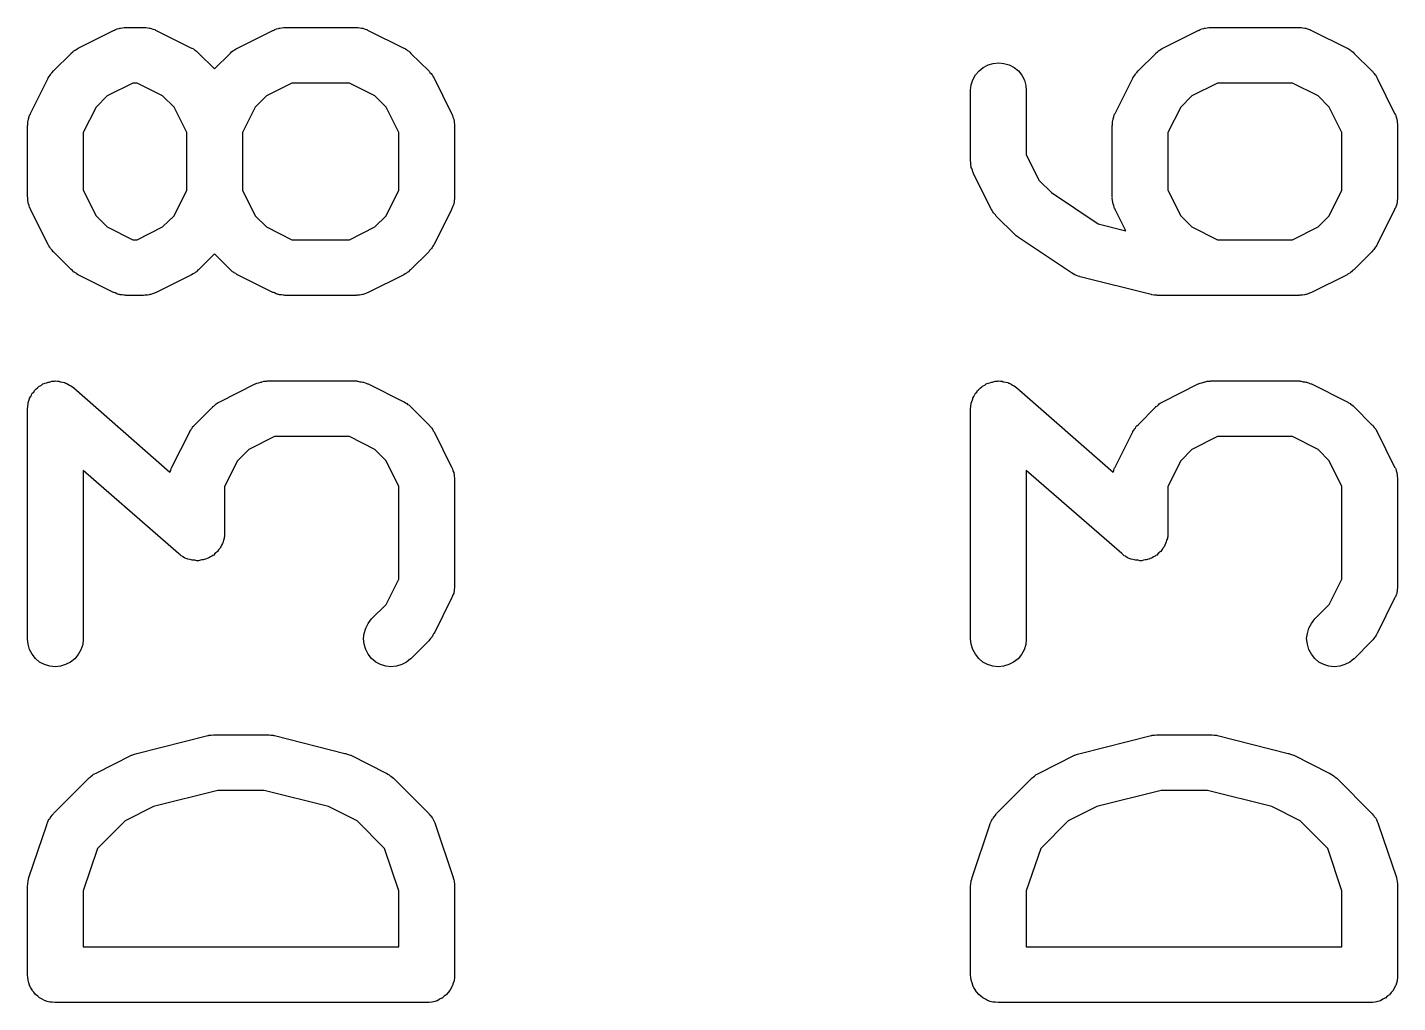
# Model space of a CAD drawing. Extents: x 96 to 150, y -148 to -38.
# Drawn here: x 118.757 to 122.447, y -110.763 to -108.137 of the extents above; entities that cross this region are included whole.
import ezdxf

# ---------------------------------------------------------------- set-up
doc = ezdxf.new("R2010")
doc.units = 0
doc.header["$MEASUREMENT"] = 0
doc.layers.add('BLACK', color=7, linetype='CONTINUOUS')

msp = doc.modelspace()

# ---------------------------------------------------------------- linework, layer by layer
at = {"layer": 'BLACK', "linetype": 'CONTINUOUS'}
for p, q in [((118.894, -108.193), (118.989, -108.145)), ((118.989, -108.145), (118.99, -108.145)), ((118.99, -108.145), (118.992, -108.144)), ((118.992, -108.144), (118.994, -108.143)), ((118.994, -108.143), (118.999, -108.141)), ((118.999, -108.141), (119.004, -108.14)), ((119.004, -108.14), (119.006, -108.139)), ((119.006, -108.139), (119.008, -108.139)), ((119.008, -108.139), (119.013, -108.138)), ((119.013, -108.138), (119.018, -108.137)), ((119.018, -108.137), (119.021, -108.137)), ((119.021, -108.137), (119.023, -108.137)), ((119.023, -108.137), (119.07, -108.137)), ((119.07, -108.137), (119.072, -108.137)), ((119.072, -108.137), (119.074, -108.137)), ((119.074, -108.137), (119.076, -108.137)), ((119.076, -108.137), (119.081, -108.138)), ((119.081, -108.138), (119.086, -108.139)), ((119.086, -108.139), (119.088, -108.139)), ((119.088, -108.139), (119.09, -108.14)), ((119.09, -108.14), (119.095, -108.142)), ((119.095, -108.142), (119.1, -108.143)), ((119.1, -108.143), (119.102, -108.144)), ((119.102, -108.144), (119.104, -108.145)), ((119.104, -108.145), (119.199, -108.193)), ((119.323, -108.193), (119.418, -108.145)), ((119.418, -108.145), (119.419, -108.145)), ((119.419, -108.145), (119.421, -108.144)), ((119.421, -108.144), (119.423, -108.143)), ((119.423, -108.143), (119.428, -108.141)), ((119.428, -108.141), (119.433, -108.14)), ((119.433, -108.14), (119.435, -108.139)), ((119.435, -108.139), (119.437, -108.139)), ((119.437, -108.139), (119.442, -108.138)), ((119.442, -108.138), (119.447, -108.137)), ((119.447, -108.137), (119.449, -108.137)), ((119.449, -108.137), (119.451, -108.137)), ((119.451, -108.137), (119.642, -108.137)), ((119.642, -108.137), (119.643, -108.137)), ((119.643, -108.137), (119.645, -108.137)), ((119.645, -108.137), (119.647, -108.137)), ((119.647, -108.137), (119.652, -108.138)), ((119.652, -108.138), (119.657, -108.139)), ((119.657, -108.139), (119.66, -108.139)), ((119.66, -108.139), (119.662, -108.14)), ((119.662, -108.14), (119.667, -108.142)), ((119.667, -108.142), (119.671, -108.143)), ((119.671, -108.143), (119.673, -108.144)), ((119.673, -108.144), (119.675, -108.145)), ((119.675, -108.145), (119.771, -108.193)), ((121.815, -108.193), (121.91, -108.145)), ((121.91, -108.145), (121.911, -108.145)), ((121.911, -108.145), (121.913, -108.144)), ((121.913, -108.144), (121.915, -108.143)), ((121.915, -108.143), (121.92, -108.141)), ((121.92, -108.141), (121.925, -108.14)), ((121.925, -108.14), (121.927, -108.139)), ((121.927, -108.139), (121.929, -108.139)), ((121.929, -108.139), (121.934, -108.138)), ((121.934, -108.138), (121.939, -108.137)), ((121.939, -108.137), (121.942, -108.137)), ((121.942, -108.137), (121.944, -108.137)), ((121.944, -108.137), (122.182, -108.137)), ((122.182, -108.137), (122.183, -108.137)), ((122.183, -108.137), (122.185, -108.137)), ((122.185, -108.137), (122.187, -108.137)), ((122.187, -108.137), (122.192, -108.138)), ((122.192, -108.138), (122.197, -108.139)), ((122.197, -108.139), (122.2, -108.139)), ((122.2, -108.139), (122.202, -108.14)), ((122.202, -108.14), (122.207, -108.142)), ((122.207, -108.142), (122.211, -108.143)), ((122.211, -108.143), (122.213, -108.144)), ((122.213, -108.144), (122.215, -108.145)), ((122.215, -108.145), (122.311, -108.193)), ((118.827, -108.254), (118.875, -108.207)), ((118.875, -108.206), (118.879, -108.203)), ((118.875, -108.207), (118.875, -108.206)), ((118.879, -108.203), (118.882, -108.2)), ((118.882, -108.2), (118.884, -108.199)), ((118.884, -108.199), (118.887, -108.197)), ((118.887, -108.197), (118.891, -108.195)), ((118.891, -108.195), (118.894, -108.193)), ((119.199, -108.193), (119.2, -108.193)), ((119.2, -108.193), (119.204, -108.195)), ((119.204, -108.195), (119.207, -108.197)), ((119.207, -108.197), (119.21, -108.199)), ((119.21, -108.199), (119.212, -108.201)), ((119.212, -108.201), (119.215, -108.204)), ((119.215, -108.204), (119.219, -108.207)), ((119.219, -108.207), (119.261, -108.249)), ((119.261, -108.249), (119.303, -108.207)), ((119.303, -108.207), (119.304, -108.206)), ((119.304, -108.206), (119.307, -108.203)), ((119.307, -108.203), (119.31, -108.2)), ((119.31, -108.2), (119.313, -108.199)), ((119.313, -108.199), (119.315, -108.197)), ((119.315, -108.197), (119.319, -108.195)), ((119.319, -108.195), (119.323, -108.193)), ((119.771, -108.193), (119.772, -108.193)), ((119.772, -108.193), (119.775, -108.195)), ((119.775, -108.195), (119.779, -108.197)), ((119.779, -108.197), (119.781, -108.199)), ((119.781, -108.199), (119.784, -108.201)), ((119.784, -108.201), (119.787, -108.204)), ((119.787, -108.204), (119.79, -108.207)), ((119.79, -108.207), (119.838, -108.254)), ((121.748, -108.254), (121.796, -108.207)), ((121.796, -108.206), (121.8, -108.203)), ((121.796, -108.207), (121.796, -108.206)), ((121.8, -108.203), (121.803, -108.2)), ((121.803, -108.2), (121.805, -108.199)), ((121.805, -108.199), (121.808, -108.197)), ((121.808, -108.197), (121.811, -108.195)), ((121.811, -108.195), (121.815, -108.193)), ((122.311, -108.193), (122.312, -108.193)), ((122.312, -108.193), (122.315, -108.195)), ((122.315, -108.195), (122.319, -108.197)), ((122.319, -108.197), (122.321, -108.199)), ((122.321, -108.199), (122.324, -108.201)), ((122.324, -108.201), (122.327, -108.204)), ((122.327, -108.204), (122.33, -108.207)), ((122.33, -108.207), (122.378, -108.254)), ((118.818, -108.266), (118.82, -108.263)), ((118.82, -108.263), (118.821, -108.261)), ((118.821, -108.261), (118.824, -108.258)), ((118.824, -108.258), (118.827, -108.254)), ((119.838, -108.254), (119.839, -108.255)), ((119.839, -108.255), (119.841, -108.258)), ((119.841, -108.258), (119.844, -108.261)), ((119.844, -108.261), (119.846, -108.264)), ((119.846, -108.264), (119.848, -108.266)), ((121.31, -108.265), (121.32, -108.254)), ((121.32, -108.254), (121.331, -108.245)), ((121.331, -108.245), (121.344, -108.238)), ((121.344, -108.238), (121.358, -108.234)), ((121.358, -108.234), (121.373, -108.232)), ((121.373, -108.232), (121.387, -108.234)), ((121.387, -108.234), (121.401, -108.238)), ((121.401, -108.238), (121.414, -108.245)), ((121.414, -108.245), (121.426, -108.254)), ((121.426, -108.254), (121.435, -108.266)), ((121.739, -108.266), (121.741, -108.263)), ((121.741, -108.263), (121.742, -108.261)), ((121.742, -108.261), (121.745, -108.258)), ((121.745, -108.258), (121.748, -108.254)), ((122.378, -108.254), (122.379, -108.255)), ((122.379, -108.255), (122.381, -108.258)), ((122.381, -108.258), (122.384, -108.261)), ((122.384, -108.261), (122.386, -108.264)), ((122.386, -108.264), (122.388, -108.266)), ((118.765, -108.369), (118.813, -108.274)), ((118.813, -108.273), (118.816, -108.269)), ((118.813, -108.274), (118.813, -108.273)), ((118.816, -108.269), (118.818, -108.266)), ((119.041, -108.287), (118.972, -108.321)), ((119.053, -108.287), (119.041, -108.287)), ((119.121, -108.321), (119.053, -108.287)), ((119.469, -108.287), (119.401, -108.321)), ((119.624, -108.287), (119.469, -108.287)), ((119.693, -108.321), (119.624, -108.287)), ((119.848, -108.266), (119.85, -108.27)), ((119.85, -108.27), (119.852, -108.274)), ((119.852, -108.274), (119.899, -108.369)), ((121.297, -108.306), (121.299, -108.292)), ((121.299, -108.292), (121.303, -108.278)), ((121.303, -108.278), (121.31, -108.265)), ((121.435, -108.266), (121.442, -108.279)), ((121.442, -108.279), (121.446, -108.293)), ((121.446, -108.293), (121.447, -108.307)), ((121.686, -108.369), (121.734, -108.274)), ((121.734, -108.273), (121.737, -108.269)), ((121.734, -108.274), (121.734, -108.273)), ((121.737, -108.269), (121.739, -108.266)), ((121.962, -108.287), (121.893, -108.321)), ((122.164, -108.287), (121.962, -108.287)), ((122.233, -108.321), (122.164, -108.287)), ((122.388, -108.266), (122.39, -108.27)), ((122.39, -108.27), (122.392, -108.274)), ((122.392, -108.274), (122.439, -108.369)), ((118.972, -108.321), (118.942, -108.352)), ((119.152, -108.352), (119.121, -108.321)), ((119.401, -108.321), (119.37, -108.352)), ((119.723, -108.352), (119.693, -108.321)), ((121.297, -108.307), (121.297, -108.306)), ((121.297, -108.498), (121.297, -108.307)), ((121.447, -108.307), (121.447, -108.48)), ((121.893, -108.321), (121.863, -108.352)), ((122.263, -108.352), (122.233, -108.321)), ((118.762, -108.378), (118.763, -108.373)), ((118.763, -108.373), (118.765, -108.371)), ((118.765, -108.371), (118.765, -108.369)), ((118.942, -108.352), (118.907, -108.42)), ((119.186, -108.42), (119.152, -108.352)), ((119.37, -108.352), (119.336, -108.42)), ((119.757, -108.42), (119.723, -108.352)), ((119.899, -108.369), (119.9, -108.37)), ((119.9, -108.37), (119.901, -108.372)), ((119.901, -108.372), (119.902, -108.374)), ((119.902, -108.374), (119.903, -108.379)), ((121.683, -108.378), (121.684, -108.373)), ((121.684, -108.373), (121.685, -108.371)), ((121.685, -108.371), (121.686, -108.369)), ((121.863, -108.352), (121.828, -108.42)), ((122.297, -108.42), (122.263, -108.352)), ((122.439, -108.369), (122.44, -108.37)), ((122.44, -108.37), (122.441, -108.372)), ((122.441, -108.372), (122.442, -108.374)), ((122.442, -108.374), (122.443, -108.379)), ((118.757, -108.402), (118.758, -108.399)), ((118.757, -108.403), (118.757, -108.402)), ((118.757, -108.593), (118.757, -108.403)), ((118.758, -108.392), (118.759, -108.387)), ((118.758, -108.397), (118.758, -108.392)), ((118.758, -108.399), (118.758, -108.397)), ((118.759, -108.387), (118.76, -108.385)), ((118.76, -108.383), (118.762, -108.378)), ((118.76, -108.385), (118.76, -108.383)), ((119.903, -108.379), (119.905, -108.384)), ((119.905, -108.384), (119.905, -108.386)), ((119.905, -108.386), (119.906, -108.388)), ((119.906, -108.388), (119.906, -108.393)), ((119.906, -108.393), (119.907, -108.398)), ((119.907, -108.398), (119.907, -108.4)), ((119.907, -108.4), (119.907, -108.403)), ((119.907, -108.403), (119.907, -108.593)), ((121.678, -108.402), (121.679, -108.399)), ((121.678, -108.403), (121.678, -108.402)), ((121.678, -108.593), (121.678, -108.403)), ((121.679, -108.392), (121.68, -108.387)), ((121.679, -108.397), (121.679, -108.392)), ((121.679, -108.399), (121.679, -108.397)), ((121.68, -108.387), (121.681, -108.385)), ((121.681, -108.383), (121.683, -108.378)), ((121.681, -108.385), (121.681, -108.383)), ((122.443, -108.379), (122.445, -108.384)), ((122.445, -108.384), (122.445, -108.386)), ((122.445, -108.386), (122.446, -108.388)), ((122.446, -108.388), (122.446, -108.393)), ((122.446, -108.393), (122.447, -108.398)), ((122.447, -108.398), (122.447, -108.4)), ((122.447, -108.4), (122.447, -108.403)), ((122.447, -108.403), (122.447, -108.593)), ((118.907, -108.42), (118.907, -108.575)), ((119.186, -108.575), (119.186, -108.42)), ((119.336, -108.42), (119.336, -108.575)), ((119.757, -108.575), (119.757, -108.42)), ((121.828, -108.42), (121.828, -108.575)), ((122.297, -108.575), (122.297, -108.42)), ((121.447, -108.48), (121.482, -108.549)), ((121.298, -108.5), (121.297, -108.498)), ((121.298, -108.502), (121.298, -108.5)), ((121.298, -108.507), (121.298, -108.502)), ((121.299, -108.512), (121.298, -108.507)), ((121.299, -108.514), (121.299, -108.512)), ((121.3, -108.517), (121.299, -108.514)), ((121.302, -108.521), (121.3, -108.517)), ((121.303, -108.526), (121.302, -108.521)), ((121.304, -108.528), (121.303, -108.526)), ((121.305, -108.53), (121.304, -108.528)), ((121.305, -108.531), (121.305, -108.53)), ((121.353, -108.627), (121.305, -108.531)), ((121.482, -108.549), (121.515, -108.582)), ((118.758, -108.595), (118.757, -108.593)), ((118.758, -108.597), (118.758, -108.595)), ((118.907, -108.575), (118.942, -108.644)), ((119.152, -108.644), (119.186, -108.575)), ((119.336, -108.575), (119.37, -108.644)), ((119.723, -108.644), (119.757, -108.575)), ((119.907, -108.593), (119.907, -108.594)), ((119.907, -108.594), (119.907, -108.596)), ((119.907, -108.596), (119.907, -108.598)), ((121.515, -108.582), (121.641, -108.666)), ((121.679, -108.595), (121.678, -108.593)), ((121.678, -108.597), (121.679, -108.595)), ((121.828, -108.575), (121.863, -108.644)), ((122.263, -108.644), (122.297, -108.575)), ((122.447, -108.593), (122.447, -108.594)), ((122.447, -108.594), (122.447, -108.596)), ((122.447, -108.596), (122.447, -108.598)), ((118.758, -108.603), (118.758, -108.597)), ((118.759, -108.608), (118.758, -108.603)), ((118.759, -108.61), (118.759, -108.608)), ((118.76, -108.612), (118.759, -108.61)), ((118.762, -108.617), (118.76, -108.612)), ((118.763, -108.622), (118.762, -108.617)), ((118.764, -108.624), (118.763, -108.622)), ((118.765, -108.626), (118.764, -108.624)), ((118.765, -108.627), (118.765, -108.626)), ((118.813, -108.722), (118.765, -108.627)), ((119.899, -108.627), (119.852, -108.722)), ((119.9, -108.625), (119.899, -108.627)), ((119.901, -108.623), (119.9, -108.625)), ((119.903, -108.618), (119.901, -108.623)), ((119.905, -108.613), (119.903, -108.618)), ((119.906, -108.609), (119.905, -108.611)), ((119.905, -108.611), (119.905, -108.613)), ((119.907, -108.598), (119.906, -108.604)), ((119.906, -108.604), (119.906, -108.609)), ((121.355, -108.63), (121.353, -108.627)), ((121.357, -108.634), (121.355, -108.63)), ((121.679, -108.603), (121.678, -108.597)), ((121.68, -108.608), (121.679, -108.603)), ((121.68, -108.61), (121.68, -108.608)), ((121.681, -108.612), (121.68, -108.61)), ((121.683, -108.617), (121.681, -108.612)), ((121.684, -108.622), (121.683, -108.617)), ((121.685, -108.624), (121.684, -108.622)), ((121.686, -108.626), (121.685, -108.624)), ((121.686, -108.627), (121.686, -108.626)), ((121.715, -108.685), (121.686, -108.627)), ((122.439, -108.627), (122.392, -108.722)), ((122.44, -108.625), (122.439, -108.627)), ((122.441, -108.623), (122.44, -108.625)), ((122.443, -108.618), (122.441, -108.623)), ((122.445, -108.613), (122.443, -108.618)), ((122.446, -108.609), (122.445, -108.611)), ((122.445, -108.611), (122.445, -108.613)), ((122.447, -108.598), (122.446, -108.604)), ((122.446, -108.604), (122.446, -108.609)), ((118.942, -108.644), (118.972, -108.674)), ((119.121, -108.674), (119.152, -108.644)), ((119.37, -108.644), (119.401, -108.674)), ((119.693, -108.674), (119.723, -108.644)), ((121.359, -108.636), (121.357, -108.634)), ((121.361, -108.639), (121.359, -108.636)), ((121.364, -108.642), (121.361, -108.639)), ((121.366, -108.645), (121.364, -108.642)), ((121.367, -108.646), (121.366, -108.645)), ((121.415, -108.694), (121.367, -108.646)), ((121.641, -108.666), (121.715, -108.685)), ((121.863, -108.644), (121.893, -108.674)), ((122.233, -108.674), (122.263, -108.644)), ((118.972, -108.674), (119.041, -108.709)), ((119.053, -108.709), (119.121, -108.674)), ((119.401, -108.674), (119.469, -108.709)), ((119.624, -108.709), (119.693, -108.674)), ((121.42, -108.698), (121.415, -108.694)), ((121.425, -108.702), (121.42, -108.698)), ((121.426, -108.703), (121.425, -108.702)), ((121.569, -108.798), (121.426, -108.703)), ((121.426, -108.703), (121.426, -108.703)), ((121.426, -108.703), (121.426, -108.703)), ((121.426, -108.703), (121.426, -108.703)), ((121.893, -108.674), (121.962, -108.709)), ((122.164, -108.709), (122.233, -108.674)), ((118.815, -108.725), (118.813, -108.722)), ((118.817, -108.729), (118.815, -108.725)), ((118.819, -108.732), (118.817, -108.729)), ((118.821, -108.734), (118.819, -108.732)), ((118.824, -108.737), (118.821, -108.734)), ((118.826, -108.741), (118.824, -108.737)), ((118.827, -108.741), (118.826, -108.741)), ((118.875, -108.789), (118.827, -108.741)), ((119.041, -108.709), (119.053, -108.709)), ((119.469, -108.709), (119.624, -108.709)), ((119.838, -108.741), (119.79, -108.789)), ((119.84, -108.738), (119.838, -108.741)), ((119.843, -108.735), (119.84, -108.738)), ((119.845, -108.732), (119.843, -108.735)), ((119.847, -108.73), (119.845, -108.732)), ((119.849, -108.726), (119.847, -108.73)), ((119.851, -108.723), (119.849, -108.726)), ((119.852, -108.722), (119.851, -108.723)), ((121.962, -108.709), (122.164, -108.709)), ((122.378, -108.741), (122.33, -108.789)), ((122.38, -108.738), (122.378, -108.741)), ((122.383, -108.735), (122.38, -108.738)), ((122.385, -108.732), (122.383, -108.735)), ((122.387, -108.73), (122.385, -108.732)), ((122.389, -108.726), (122.387, -108.73)), ((122.391, -108.723), (122.389, -108.726)), ((122.392, -108.722), (122.391, -108.723)), ((119.261, -108.747), (119.219, -108.789)), ((119.303, -108.789), (119.261, -108.747)), ((118.878, -108.792), (118.875, -108.789)), ((118.881, -108.795), (118.878, -108.792)), ((118.883, -108.796), (118.881, -108.795)), ((118.886, -108.798), (118.883, -108.796)), ((118.89, -108.8), (118.886, -108.798)), ((118.893, -108.803), (118.89, -108.8)), ((118.894, -108.803), (118.893, -108.803)), ((118.989, -108.851), (118.894, -108.803)), ((119.199, -108.803), (119.104, -108.851)), ((119.203, -108.801), (119.199, -108.803)), ((119.207, -108.799), (119.203, -108.801)), ((119.209, -108.797), (119.207, -108.799)), ((119.212, -108.795), (119.209, -108.797)), ((119.215, -108.792), (119.212, -108.795)), ((119.218, -108.79), (119.215, -108.792)), ((119.219, -108.789), (119.218, -108.79)), ((119.306, -108.792), (119.303, -108.789)), ((119.309, -108.795), (119.306, -108.792)), ((119.312, -108.796), (119.309, -108.795)), ((119.314, -108.798), (119.312, -108.796)), ((119.318, -108.8), (119.314, -108.798)), ((119.322, -108.803), (119.318, -108.8)), ((119.323, -108.803), (119.322, -108.803)), ((119.418, -108.851), (119.323, -108.803)), ((119.771, -108.803), (119.675, -108.851)), ((119.774, -108.801), (119.771, -108.803)), ((119.778, -108.799), (119.774, -108.801)), ((119.78, -108.797), (119.778, -108.799)), ((119.783, -108.795), (119.78, -108.797)), ((119.786, -108.792), (119.783, -108.795)), ((119.789, -108.79), (119.786, -108.792)), ((119.79, -108.789), (119.789, -108.79)), ((121.573, -108.801), (121.569, -108.798)), ((121.578, -108.803), (121.573, -108.801)), ((121.58, -108.804), (121.578, -108.803)), ((121.582, -108.805), (121.58, -108.804)), ((121.587, -108.807), (121.582, -108.805)), ((121.591, -108.808), (121.587, -108.807)), ((121.592, -108.809), (121.591, -108.808)), ((121.783, -108.856), (121.592, -108.809)), ((122.311, -108.803), (122.215, -108.851)), ((122.314, -108.801), (122.311, -108.803)), ((122.318, -108.799), (122.314, -108.801)), ((122.32, -108.797), (122.318, -108.799)), ((122.323, -108.795), (122.32, -108.797)), ((122.326, -108.792), (122.323, -108.795)), ((122.329, -108.79), (122.326, -108.792)), ((122.33, -108.789), (122.329, -108.79)), ((118.991, -108.851), (118.989, -108.851)), ((118.993, -108.852), (118.991, -108.851)), ((118.998, -108.854), (118.993, -108.852)), ((119.003, -108.856), (118.998, -108.854)), ((119.094, -108.854), (119.089, -108.856)), ((119.099, -108.853), (119.094, -108.854)), ((119.101, -108.852), (119.099, -108.853)), ((119.103, -108.851), (119.101, -108.852)), ((119.104, -108.851), (119.103, -108.851)), ((119.42, -108.851), (119.418, -108.851)), ((119.422, -108.852), (119.42, -108.851)), ((119.427, -108.854), (119.422, -108.852)), ((119.432, -108.856), (119.427, -108.854)), ((119.666, -108.854), (119.661, -108.856)), ((119.67, -108.853), (119.666, -108.854)), ((119.672, -108.852), (119.67, -108.853)), ((119.675, -108.851), (119.672, -108.852)), ((119.675, -108.851), (119.675, -108.851)), ((122.206, -108.854), (122.201, -108.856)), ((122.21, -108.853), (122.206, -108.854)), ((122.212, -108.852), (122.21, -108.853)), ((122.215, -108.851), (122.212, -108.852)), ((122.215, -108.851), (122.215, -108.851)), ((119.005, -108.856), (119.003, -108.856)), ((119.007, -108.857), (119.005, -108.856)), ((119.012, -108.857), (119.007, -108.857)), ((119.017, -108.858), (119.012, -108.857)), ((119.02, -108.858), (119.017, -108.858)), ((119.022, -108.859), (119.02, -108.858)), ((119.023, -108.859), (119.022, -108.859)), ((119.07, -108.859), (119.023, -108.859)), ((119.073, -108.858), (119.07, -108.859)), ((119.075, -108.858), (119.073, -108.858)), ((119.08, -108.858), (119.075, -108.858)), ((119.085, -108.857), (119.08, -108.858)), ((119.087, -108.856), (119.085, -108.857)), ((119.089, -108.856), (119.087, -108.856)), ((119.434, -108.856), (119.432, -108.856)), ((119.436, -108.857), (119.434, -108.856)), ((119.441, -108.857), (119.436, -108.857)), ((119.446, -108.858), (119.441, -108.857)), ((119.448, -108.858), (119.446, -108.858)), ((119.45, -108.859), (119.448, -108.858)), ((119.451, -108.859), (119.45, -108.859)), ((119.642, -108.859), (119.451, -108.859)), ((119.644, -108.858), (119.642, -108.859)), ((119.646, -108.858), (119.644, -108.858)), ((119.651, -108.858), (119.646, -108.858)), ((119.656, -108.857), (119.651, -108.858)), ((119.659, -108.856), (119.656, -108.857)), ((119.661, -108.856), (119.659, -108.856)), ((121.784, -108.856), (121.783, -108.856)), ((121.785, -108.857), (121.784, -108.856)), ((121.791, -108.858), (121.785, -108.857)), ((121.797, -108.858), (121.791, -108.858)), ((121.799, -108.858), (121.797, -108.858)), ((121.8, -108.859), (121.799, -108.858)), ((121.801, -108.859), (121.8, -108.859)), ((122.182, -108.859), (121.801, -108.859)), ((122.184, -108.858), (122.182, -108.859)), ((122.186, -108.858), (122.184, -108.858)), ((122.191, -108.858), (122.186, -108.858)), ((122.196, -108.857), (122.191, -108.858)), ((122.199, -108.856), (122.196, -108.857)), ((122.201, -108.856), (122.199, -108.856)), ((118.776, -109.115), (118.778, -109.113)), ((118.778, -109.113), (118.78, -109.111)), ((118.78, -109.111), (118.784, -109.108)), ((118.784, -109.108), (118.787, -109.105)), ((118.787, -109.105), (118.789, -109.103)), ((118.789, -109.103), (118.791, -109.102)), ((118.791, -109.102), (118.795, -109.1)), ((118.795, -109.1), (118.799, -109.097)), ((118.799, -109.097), (118.802, -109.096)), ((118.802, -109.096), (118.804, -109.095)), ((118.804, -109.095), (118.809, -109.094)), ((118.809, -109.094), (118.813, -109.092)), ((118.813, -109.092), (118.816, -109.092)), ((118.816, -109.092), (118.818, -109.091)), ((118.818, -109.091), (118.823, -109.09)), ((118.823, -109.09), (118.828, -109.09)), ((118.828, -109.09), (118.83, -109.09)), ((118.83, -109.09), (118.833, -109.089)), ((118.833, -109.089), (118.838, -109.09)), ((118.838, -109.09), (118.842, -109.09)), ((118.842, -109.09), (118.845, -109.091)), ((118.845, -109.091), (118.847, -109.091)), ((118.847, -109.091), (118.852, -109.092)), ((118.852, -109.092), (118.857, -109.093)), ((118.857, -109.093), (118.859, -109.095)), ((118.859, -109.095), (118.861, -109.095)), ((118.861, -109.095), (118.866, -109.098)), ((118.866, -109.098), (118.87, -109.1)), ((118.87, -109.1), (118.872, -109.101)), ((118.872, -109.101), (118.874, -109.102)), ((118.874, -109.102), (118.878, -109.105)), ((118.878, -109.105), (118.882, -109.108)), ((118.882, -109.108), (119.141, -109.335)), ((119.275, -109.145), (119.37, -109.097)), ((119.37, -109.097), (119.371, -109.097)), ((119.371, -109.097), (119.373, -109.096)), ((119.373, -109.096), (119.375, -109.095)), ((119.375, -109.095), (119.38, -109.094)), ((119.38, -109.094), (119.385, -109.092)), ((119.385, -109.092), (119.387, -109.092)), ((119.387, -109.092), (119.389, -109.091)), ((119.389, -109.091), (119.394, -109.09)), ((119.394, -109.09), (119.399, -109.09)), ((119.399, -109.09), (119.402, -109.09)), ((119.402, -109.09), (119.404, -109.089)), ((119.404, -109.089), (119.642, -109.089)), ((119.642, -109.089), (119.643, -109.089)), ((119.643, -109.089), (119.645, -109.09)), ((119.645, -109.09), (119.647, -109.09)), ((119.647, -109.09), (119.652, -109.091)), ((119.652, -109.091), (119.657, -109.091)), ((119.657, -109.091), (119.66, -109.092)), ((119.66, -109.092), (119.662, -109.092)), ((119.662, -109.092), (119.667, -109.094)), ((119.667, -109.094), (119.671, -109.096)), ((119.671, -109.096), (119.673, -109.097)), ((119.673, -109.097), (119.675, -109.097)), ((119.675, -109.097), (119.771, -109.145)), ((121.316, -109.115), (121.318, -109.113)), ((121.318, -109.113), (121.32, -109.111)), ((121.32, -109.111), (121.324, -109.108)), ((121.324, -109.108), (121.327, -109.105)), ((121.327, -109.105), (121.329, -109.103)), ((121.329, -109.103), (121.331, -109.102)), ((121.331, -109.102), (121.335, -109.1)), ((121.335, -109.1), (121.339, -109.097)), ((121.339, -109.097), (121.342, -109.096)), ((121.342, -109.096), (121.344, -109.095)), ((121.344, -109.095), (121.349, -109.094)), ((121.349, -109.094), (121.353, -109.092)), ((121.353, -109.092), (121.356, -109.092)), ((121.356, -109.092), (121.358, -109.091)), ((121.358, -109.091), (121.363, -109.09)), ((121.363, -109.09), (121.368, -109.09)), ((121.368, -109.09), (121.37, -109.09)), ((121.37, -109.09), (121.373, -109.089)), ((121.373, -109.089), (121.378, -109.09)), ((121.378, -109.09), (121.382, -109.09)), ((121.382, -109.09), (121.385, -109.091)), ((121.385, -109.091), (121.387, -109.091)), ((121.387, -109.091), (121.392, -109.092)), ((121.392, -109.092), (121.397, -109.093)), ((121.397, -109.093), (121.399, -109.095)), ((121.399, -109.095), (121.401, -109.095)), ((121.401, -109.095), (121.406, -109.098)), ((121.406, -109.098), (121.41, -109.1)), ((121.41, -109.1), (121.412, -109.101)), ((121.412, -109.101), (121.414, -109.102)), ((121.414, -109.102), (121.418, -109.105)), ((121.418, -109.105), (121.422, -109.108)), ((121.422, -109.108), (121.681, -109.335)), ((121.815, -109.145), (121.91, -109.097)), ((121.91, -109.097), (121.911, -109.097)), ((121.911, -109.097), (121.913, -109.096)), ((121.913, -109.096), (121.915, -109.095)), ((121.915, -109.095), (121.92, -109.094)), ((121.92, -109.094), (121.925, -109.092)), ((121.925, -109.092), (121.927, -109.092)), ((121.927, -109.092), (121.929, -109.091)), ((121.929, -109.091), (121.934, -109.09)), ((121.934, -109.09), (121.939, -109.09)), ((121.939, -109.09), (121.942, -109.09)), ((121.942, -109.09), (121.944, -109.089)), ((121.944, -109.089), (122.182, -109.089)), ((122.182, -109.089), (122.183, -109.089)), ((122.183, -109.089), (122.185, -109.09)), ((122.185, -109.09), (122.187, -109.09)), ((122.187, -109.09), (122.192, -109.091)), ((122.192, -109.091), (122.197, -109.091)), ((122.197, -109.091), (122.2, -109.092)), ((122.2, -109.092), (122.202, -109.092)), ((122.202, -109.092), (122.207, -109.094)), ((122.207, -109.094), (122.211, -109.096)), ((122.211, -109.096), (122.213, -109.097)), ((122.213, -109.097), (122.215, -109.097)), ((122.215, -109.097), (122.311, -109.145)), ((118.759, -109.149), (118.76, -109.144)), ((118.759, -109.152), (118.759, -109.149)), ((118.76, -109.144), (118.762, -109.14)), ((118.762, -109.14), (118.763, -109.137)), ((118.763, -109.135), (118.766, -109.131)), ((118.763, -109.137), (118.763, -109.135)), ((118.766, -109.131), (118.768, -109.127)), ((118.768, -109.127), (118.769, -109.124)), ((118.769, -109.124), (118.77, -109.122)), ((118.77, -109.122), (118.774, -109.119)), ((118.774, -109.119), (118.776, -109.115)), ((119.265, -109.151), (119.268, -109.149)), ((119.268, -109.149), (119.271, -109.147)), ((119.271, -109.147), (119.275, -109.145)), ((119.771, -109.145), (119.772, -109.145)), ((119.772, -109.145), (119.775, -109.148)), ((119.775, -109.148), (119.779, -109.15)), ((119.779, -109.15), (119.781, -109.152)), ((121.299, -109.149), (121.3, -109.144)), ((121.299, -109.152), (121.299, -109.149)), ((121.3, -109.144), (121.302, -109.14)), ((121.302, -109.14), (121.303, -109.137)), ((121.303, -109.135), (121.306, -109.131)), ((121.303, -109.137), (121.303, -109.135)), ((121.306, -109.131), (121.308, -109.127)), ((121.308, -109.127), (121.309, -109.124)), ((121.309, -109.124), (121.31, -109.122)), ((121.31, -109.122), (121.314, -109.119)), ((121.314, -109.119), (121.316, -109.115)), ((121.805, -109.151), (121.808, -109.149)), ((121.808, -109.149), (121.811, -109.147)), ((121.811, -109.147), (121.815, -109.145)), ((122.311, -109.145), (122.312, -109.145)), ((122.312, -109.145), (122.315, -109.148)), ((122.315, -109.148), (122.319, -109.15)), ((122.319, -109.15), (122.321, -109.152)), ((118.757, -109.163), (118.758, -109.159)), ((118.757, -109.164), (118.757, -109.163)), ((118.757, -109.784), (118.757, -109.164)), ((118.758, -109.154), (118.759, -109.152)), ((118.758, -109.159), (118.758, -109.154)), ((119.208, -109.207), (119.256, -109.159)), ((119.256, -109.158), (119.26, -109.156)), ((119.256, -109.159), (119.256, -109.158)), ((119.26, -109.156), (119.263, -109.153)), ((119.263, -109.153), (119.265, -109.151)), ((119.781, -109.152), (119.784, -109.153)), ((119.784, -109.153), (119.787, -109.156)), ((119.787, -109.156), (119.79, -109.159)), ((119.79, -109.159), (119.838, -109.207)), ((121.297, -109.163), (121.298, -109.159)), ((121.297, -109.164), (121.297, -109.163)), ((121.297, -109.784), (121.297, -109.164)), ((121.298, -109.154), (121.299, -109.152)), ((121.298, -109.159), (121.298, -109.154)), ((121.748, -109.207), (121.796, -109.159)), ((121.796, -109.158), (121.8, -109.156)), ((121.796, -109.159), (121.796, -109.158)), ((121.8, -109.156), (121.803, -109.153)), ((121.803, -109.153), (121.805, -109.151)), ((122.321, -109.152), (122.324, -109.153)), ((122.324, -109.153), (122.327, -109.156)), ((122.327, -109.156), (122.33, -109.159)), ((122.33, -109.159), (122.378, -109.207)), ((119.194, -109.225), (119.197, -109.222)), ((119.197, -109.222), (119.199, -109.218)), ((119.199, -109.218), (119.201, -109.216)), ((119.201, -109.216), (119.202, -109.213)), ((119.202, -109.213), (119.205, -109.21)), ((119.205, -109.21), (119.208, -109.207)), ((119.838, -109.207), (119.839, -109.207)), ((119.839, -109.207), (119.841, -109.211)), ((119.841, -109.211), (119.844, -109.214)), ((119.844, -109.214), (119.846, -109.216)), ((119.846, -109.216), (119.848, -109.219)), ((119.848, -109.219), (119.85, -109.223)), ((119.85, -109.223), (119.852, -109.226)), ((121.734, -109.225), (121.737, -109.222)), ((121.737, -109.222), (121.739, -109.218)), ((121.739, -109.218), (121.741, -109.216)), ((121.741, -109.216), (121.742, -109.213)), ((121.742, -109.213), (121.745, -109.21)), ((121.745, -109.21), (121.748, -109.207)), ((122.378, -109.207), (122.379, -109.207)), ((122.379, -109.207), (122.381, -109.211)), ((122.381, -109.211), (122.384, -109.214)), ((122.384, -109.214), (122.386, -109.216)), ((122.386, -109.216), (122.388, -109.219)), ((122.388, -109.219), (122.39, -109.223)), ((122.39, -109.223), (122.392, -109.226)), ((119.146, -109.321), (119.194, -109.226)), ((119.194, -109.226), (119.194, -109.225)), ((119.422, -109.239), (119.353, -109.274)), ((119.624, -109.239), (119.422, -109.239)), ((119.693, -109.274), (119.624, -109.239)), ((119.852, -109.226), (119.899, -109.321)), ((121.686, -109.321), (121.734, -109.226)), ((121.734, -109.226), (121.734, -109.225)), ((121.962, -109.239), (121.893, -109.274)), ((122.164, -109.239), (121.962, -109.239)), ((122.233, -109.274), (122.164, -109.239)), ((122.392, -109.226), (122.439, -109.321)), ((119.353, -109.274), (119.323, -109.304)), ((119.723, -109.304), (119.693, -109.274)), ((121.893, -109.274), (121.863, -109.304)), ((122.263, -109.304), (122.233, -109.274)), ((119.164, -109.554), (118.907, -109.33)), ((118.907, -109.33), (118.907, -109.784)), ((119.141, -109.335), (119.143, -109.33)), ((119.143, -109.33), (119.144, -109.325)), ((119.144, -109.325), (119.145, -109.323)), ((119.145, -109.323), (119.146, -109.321)), ((119.323, -109.304), (119.288, -109.373)), ((119.757, -109.373), (119.723, -109.304)), ((119.899, -109.321), (119.9, -109.322)), ((119.9, -109.322), (119.901, -109.324)), ((119.901, -109.324), (119.902, -109.326)), ((119.902, -109.326), (119.903, -109.331)), ((119.903, -109.331), (119.905, -109.336)), ((121.704, -109.554), (121.447, -109.33)), ((121.447, -109.33), (121.447, -109.784)), ((121.681, -109.335), (121.683, -109.33)), ((121.683, -109.33), (121.684, -109.325)), ((121.684, -109.325), (121.685, -109.323)), ((121.685, -109.323), (121.686, -109.321)), ((121.863, -109.304), (121.828, -109.373)), ((122.297, -109.373), (122.263, -109.304)), ((122.439, -109.321), (122.44, -109.322)), ((122.44, -109.322), (122.441, -109.324)), ((122.441, -109.324), (122.442, -109.326)), ((122.442, -109.326), (122.443, -109.331)), ((122.443, -109.331), (122.445, -109.336)), ((119.905, -109.336), (119.905, -109.338)), ((119.905, -109.338), (119.906, -109.34)), ((119.906, -109.34), (119.906, -109.345)), ((119.906, -109.345), (119.907, -109.351)), ((119.907, -109.351), (119.907, -109.353)), ((119.907, -109.353), (119.907, -109.355)), ((119.907, -109.355), (119.907, -109.641)), ((122.445, -109.336), (122.445, -109.338)), ((122.445, -109.338), (122.446, -109.34)), ((122.446, -109.34), (122.446, -109.345)), ((122.446, -109.345), (122.447, -109.351)), ((122.447, -109.351), (122.447, -109.353)), ((122.447, -109.353), (122.447, -109.355)), ((122.447, -109.355), (122.447, -109.641)), ((119.288, -109.373), (119.288, -109.498)), ((119.757, -109.623), (119.757, -109.373)), ((121.828, -109.373), (121.828, -109.498)), ((122.297, -109.623), (122.297, -109.373)), ((119.285, -109.518), (119.284, -109.522)), ((119.287, -109.513), (119.285, -109.518)), ((119.288, -109.508), (119.287, -109.511)), ((119.287, -109.511), (119.287, -109.513)), ((119.288, -109.498), (119.288, -109.499)), ((119.288, -109.499), (119.288, -109.504)), ((119.288, -109.504), (119.288, -109.508)), ((121.825, -109.518), (121.824, -109.522)), ((121.827, -109.513), (121.825, -109.518)), ((121.828, -109.508), (121.827, -109.511)), ((121.827, -109.511), (121.827, -109.513)), ((121.828, -109.498), (121.828, -109.499)), ((121.828, -109.499), (121.828, -109.504)), ((121.828, -109.504), (121.828, -109.508)), ((119.168, -109.557), (119.164, -109.554)), ((119.262, -109.554), (119.259, -109.558)), ((119.266, -109.551), (119.262, -109.554)), ((119.267, -109.549), (119.266, -109.551)), ((119.269, -109.548), (119.267, -109.549)), ((119.272, -109.544), (119.269, -109.548)), ((119.275, -109.54), (119.272, -109.544)), ((119.276, -109.538), (119.275, -109.54)), ((119.278, -109.536), (119.276, -109.538)), ((119.28, -109.531), (119.278, -109.536)), ((119.282, -109.527), (119.28, -109.531)), ((119.283, -109.525), (119.282, -109.527)), ((119.284, -109.522), (119.283, -109.525)), ((121.708, -109.557), (121.704, -109.554)), ((121.802, -109.554), (121.799, -109.558)), ((121.806, -109.551), (121.802, -109.554)), ((121.807, -109.549), (121.806, -109.551)), ((121.809, -109.548), (121.807, -109.549)), ((121.812, -109.544), (121.809, -109.548)), ((121.815, -109.54), (121.812, -109.544)), ((121.816, -109.538), (121.815, -109.54)), ((121.818, -109.536), (121.816, -109.538)), ((121.82, -109.531), (121.818, -109.536)), ((121.822, -109.527), (121.82, -109.531)), ((121.823, -109.525), (121.822, -109.527)), ((121.824, -109.522), (121.823, -109.525)), ((119.171, -109.56), (119.168, -109.557)), ((119.174, -109.561), (119.171, -109.56)), ((119.176, -109.563), (119.174, -109.561)), ((119.18, -109.565), (119.176, -109.563)), ((119.184, -109.567), (119.18, -109.565)), ((119.187, -109.568), (119.184, -109.567)), ((119.189, -109.569), (119.187, -109.568)), ((119.194, -109.57), (119.189, -109.569)), ((119.198, -109.571), (119.194, -109.57)), ((119.201, -109.572), (119.198, -109.571)), ((119.203, -109.572), (119.201, -109.572)), ((119.208, -109.572), (119.203, -109.572)), ((119.213, -109.573), (119.208, -109.572)), ((119.215, -109.573), (119.213, -109.573)), ((119.218, -109.573), (119.215, -109.573)), ((119.223, -109.572), (119.218, -109.573)), ((119.227, -109.571), (119.223, -109.572)), ((119.23, -109.571), (119.227, -109.571)), ((119.233, -109.57), (119.23, -109.571)), ((119.237, -109.569), (119.233, -109.57)), ((119.241, -109.567), (119.237, -109.569)), ((119.244, -109.566), (119.241, -109.567)), ((119.246, -109.565), (119.244, -109.566)), ((119.25, -109.563), (119.246, -109.565)), ((119.254, -109.561), (119.25, -109.563)), ((119.256, -109.559), (119.254, -109.561)), ((119.259, -109.558), (119.256, -109.559)), ((121.711, -109.56), (121.708, -109.557)), ((121.714, -109.561), (121.711, -109.56)), ((121.716, -109.563), (121.714, -109.561)), ((121.72, -109.565), (121.716, -109.563)), ((121.724, -109.567), (121.72, -109.565)), ((121.727, -109.568), (121.724, -109.567)), ((121.729, -109.569), (121.727, -109.568)), ((121.734, -109.57), (121.729, -109.569)), ((121.738, -109.571), (121.734, -109.57)), ((121.741, -109.572), (121.738, -109.571)), ((121.743, -109.572), (121.741, -109.572)), ((121.748, -109.572), (121.743, -109.572)), ((121.753, -109.573), (121.748, -109.572)), ((121.755, -109.573), (121.753, -109.573)), ((121.758, -109.573), (121.755, -109.573)), ((121.763, -109.572), (121.758, -109.573)), ((121.767, -109.571), (121.763, -109.572)), ((121.77, -109.571), (121.767, -109.571)), ((121.773, -109.57), (121.77, -109.571)), ((121.777, -109.569), (121.773, -109.57)), ((121.781, -109.567), (121.777, -109.569)), ((121.784, -109.566), (121.781, -109.567)), ((121.786, -109.565), (121.784, -109.566)), ((121.79, -109.563), (121.786, -109.565)), ((121.794, -109.561), (121.79, -109.563)), ((121.796, -109.559), (121.794, -109.561)), ((121.799, -109.558), (121.796, -109.559)), ((119.723, -109.691), (119.757, -109.623)), ((122.263, -109.691), (122.297, -109.623)), ((119.903, -109.665), (119.901, -109.67)), ((119.905, -109.661), (119.903, -109.665)), ((119.906, -109.656), (119.905, -109.658)), ((119.905, -109.658), (119.905, -109.661)), ((119.907, -109.646), (119.906, -109.651)), ((119.906, -109.651), (119.906, -109.656)), ((119.907, -109.641), (119.907, -109.642)), ((119.907, -109.642), (119.907, -109.644)), ((119.907, -109.644), (119.907, -109.646)), ((122.443, -109.665), (122.441, -109.67)), ((122.445, -109.661), (122.443, -109.665)), ((122.446, -109.656), (122.445, -109.658)), ((122.445, -109.658), (122.445, -109.661)), ((122.447, -109.646), (122.446, -109.651)), ((122.446, -109.651), (122.446, -109.656)), ((122.447, -109.641), (122.447, -109.642)), ((122.447, -109.642), (122.447, -109.644)), ((122.447, -109.644), (122.447, -109.646)), ((119.684, -109.73), (119.723, -109.691)), ((119.899, -109.674), (119.852, -109.769)), ((119.9, -109.672), (119.899, -109.674)), ((119.901, -109.67), (119.9, -109.672)), ((122.224, -109.73), (122.263, -109.691)), ((122.439, -109.674), (122.392, -109.769)), ((122.44, -109.672), (122.439, -109.674)), ((122.441, -109.67), (122.44, -109.672)), ((119.675, -109.742), (119.684, -109.73)), ((122.215, -109.742), (122.224, -109.73)), ((119.662, -109.783), (119.664, -109.769)), ((119.664, -109.769), (119.668, -109.755)), ((119.668, -109.755), (119.675, -109.742)), ((119.849, -109.774), (119.847, -109.778)), ((119.851, -109.77), (119.849, -109.774)), ((119.852, -109.769), (119.851, -109.77)), ((122.202, -109.783), (122.204, -109.769)), ((122.204, -109.769), (122.208, -109.755)), ((122.208, -109.755), (122.215, -109.742)), ((122.389, -109.774), (122.387, -109.778)), ((122.391, -109.77), (122.389, -109.774)), ((122.392, -109.769), (122.391, -109.77)), ((118.759, -109.798), (118.757, -109.784)), ((118.763, -109.812), (118.759, -109.798)), ((118.77, -109.825), (118.763, -109.812)), ((118.901, -109.813), (118.894, -109.826)), ((118.906, -109.799), (118.901, -109.813)), ((118.907, -109.785), (118.906, -109.799)), ((118.907, -109.784), (118.907, -109.785)), ((119.664, -109.798), (119.662, -109.783)), ((119.668, -109.812), (119.664, -109.798)), ((119.675, -109.825), (119.668, -109.812)), ((119.838, -109.789), (119.79, -109.837)), ((119.84, -109.786), (119.838, -109.789)), ((119.843, -109.783), (119.84, -109.786)), ((119.845, -109.78), (119.843, -109.783)), ((119.847, -109.778), (119.845, -109.78)), ((121.299, -109.798), (121.297, -109.784)), ((121.303, -109.812), (121.299, -109.798)), ((121.31, -109.825), (121.303, -109.812)), ((121.441, -109.813), (121.434, -109.826)), ((121.446, -109.799), (121.441, -109.813)), ((121.447, -109.785), (121.446, -109.799)), ((121.447, -109.784), (121.447, -109.785)), ((122.204, -109.798), (122.202, -109.783)), ((122.208, -109.812), (122.204, -109.798)), ((122.215, -109.825), (122.208, -109.812)), ((122.378, -109.789), (122.33, -109.837)), ((122.38, -109.786), (122.378, -109.789)), ((122.383, -109.783), (122.38, -109.786)), ((122.385, -109.78), (122.383, -109.783)), ((122.387, -109.778), (122.385, -109.78)), ((118.779, -109.836), (118.77, -109.825)), ((118.79, -109.846), (118.779, -109.836)), ((118.803, -109.853), (118.79, -109.846)), ((118.873, -109.846), (118.86, -109.853)), ((118.885, -109.837), (118.873, -109.846)), ((118.894, -109.826), (118.885, -109.837)), ((119.684, -109.836), (119.675, -109.825)), ((119.695, -109.846), (119.684, -109.836)), ((119.708, -109.853), (119.695, -109.846)), ((119.778, -109.846), (119.765, -109.853)), ((119.789, -109.837), (119.778, -109.846)), ((119.79, -109.837), (119.789, -109.837)), ((121.319, -109.836), (121.31, -109.825)), ((121.33, -109.846), (121.319, -109.836)), ((121.343, -109.853), (121.33, -109.846)), ((121.413, -109.846), (121.4, -109.853)), ((121.425, -109.837), (121.413, -109.846)), ((121.434, -109.826), (121.425, -109.837)), ((122.224, -109.836), (122.215, -109.825)), ((122.235, -109.846), (122.224, -109.836)), ((122.248, -109.853), (122.235, -109.846)), ((122.318, -109.846), (122.305, -109.853)), ((122.329, -109.837), (122.318, -109.846)), ((122.33, -109.837), (122.329, -109.837)), ((118.817, -109.857), (118.803, -109.853)), ((118.832, -109.859), (118.817, -109.857)), ((118.846, -109.857), (118.832, -109.859)), ((118.86, -109.853), (118.846, -109.857)), ((119.722, -109.857), (119.708, -109.853)), ((119.736, -109.859), (119.722, -109.857)), ((119.751, -109.857), (119.736, -109.859)), ((119.765, -109.853), (119.751, -109.857)), ((121.357, -109.857), (121.343, -109.853)), ((121.372, -109.859), (121.357, -109.857)), ((121.386, -109.857), (121.372, -109.859)), ((121.4, -109.853), (121.386, -109.857)), ((122.262, -109.857), (122.248, -109.853)), ((122.276, -109.859), (122.262, -109.857)), ((122.291, -109.857), (122.276, -109.859)), ((122.305, -109.853), (122.291, -109.857)), ((119.052, -110.092), (119.243, -110.044)), ((119.243, -110.044), (119.244, -110.044)), ((119.244, -110.044), (119.245, -110.044)), ((119.245, -110.044), (119.246, -110.043)), ((119.246, -110.043), (119.252, -110.043)), ((119.252, -110.043), (119.258, -110.042)), ((119.258, -110.042), (119.26, -110.042)), ((119.26, -110.042), (119.261, -110.042)), ((119.261, -110.042), (119.404, -110.042)), ((119.404, -110.042), (119.405, -110.042)), ((119.405, -110.042), (119.406, -110.042)), ((119.406, -110.042), (119.408, -110.042)), ((119.408, -110.042), (119.413, -110.043)), ((119.413, -110.043), (119.419, -110.043)), ((119.419, -110.043), (119.421, -110.044)), ((119.421, -110.044), (119.422, -110.044)), ((119.422, -110.044), (119.612, -110.092)), ((121.592, -110.092), (121.783, -110.044)), ((121.783, -110.044), (121.784, -110.044)), ((121.784, -110.044), (121.785, -110.044)), ((121.785, -110.044), (121.786, -110.043)), ((121.786, -110.043), (121.792, -110.043)), ((121.792, -110.043), (121.798, -110.042)), ((121.798, -110.042), (121.8, -110.042)), ((121.8, -110.042), (121.801, -110.042)), ((121.801, -110.042), (121.944, -110.042)), ((121.944, -110.042), (121.945, -110.042)), ((121.945, -110.042), (121.946, -110.042)), ((121.946, -110.042), (121.948, -110.042)), ((121.948, -110.042), (121.953, -110.043)), ((121.953, -110.043), (121.959, -110.043)), ((121.959, -110.043), (121.961, -110.044)), ((121.961, -110.044), (121.962, -110.044)), ((121.962, -110.044), (122.152, -110.092)), ((118.942, -110.145), (119.037, -110.097)), ((119.037, -110.097), (119.038, -110.097)), ((119.038, -110.097), (119.045, -110.094)), ((119.038, -110.097), (119.038, -110.097)), ((119.038, -110.097), (119.038, -110.097)), ((119.045, -110.094), (119.052, -110.092)), ((119.052, -110.092), (119.052, -110.092)), ((119.052, -110.092), (119.052, -110.092)), ((119.612, -110.092), (119.613, -110.092)), ((119.613, -110.092), (119.614, -110.092)), ((119.614, -110.092), (119.614, -110.092)), ((119.614, -110.092), (119.621, -110.095)), ((119.621, -110.095), (119.627, -110.097)), ((119.627, -110.097), (119.628, -110.097)), ((119.628, -110.097), (119.628, -110.097)), ((119.628, -110.097), (119.723, -110.145)), ((121.482, -110.145), (121.577, -110.097)), ((121.577, -110.097), (121.578, -110.097)), ((121.578, -110.097), (121.585, -110.094)), ((121.578, -110.097), (121.578, -110.097)), ((121.578, -110.097), (121.578, -110.097)), ((121.585, -110.094), (121.592, -110.092)), ((121.592, -110.092), (121.592, -110.092)), ((121.592, -110.092), (121.592, -110.092)), ((122.152, -110.092), (122.153, -110.092)), ((122.153, -110.092), (122.154, -110.092)), ((122.154, -110.092), (122.154, -110.092)), ((122.154, -110.092), (122.161, -110.095)), ((122.161, -110.095), (122.167, -110.097)), ((122.167, -110.097), (122.168, -110.097)), ((122.168, -110.097), (122.168, -110.097)), ((122.168, -110.097), (122.263, -110.145)), ((118.938, -110.147), (118.942, -110.145)), ((119.723, -110.145), (119.724, -110.145)), ((119.724, -110.145), (119.728, -110.148)), ((121.478, -110.147), (121.482, -110.145)), ((122.263, -110.145), (122.264, -110.145)), ((122.264, -110.145), (122.268, -110.148)), ((118.827, -110.254), (118.922, -110.159)), ((118.922, -110.159), (118.923, -110.158)), ((118.923, -110.158), (118.926, -110.156)), ((118.926, -110.156), (118.929, -110.153)), ((118.929, -110.153), (118.932, -110.151)), ((118.932, -110.151), (118.934, -110.149)), ((118.934, -110.149), (118.938, -110.147)), ((119.728, -110.148), (119.731, -110.15)), ((119.731, -110.15), (119.734, -110.152)), ((119.734, -110.152), (119.736, -110.153)), ((119.736, -110.153), (119.739, -110.156)), ((119.739, -110.156), (119.743, -110.159)), ((119.743, -110.159), (119.838, -110.254)), ((121.367, -110.254), (121.462, -110.159)), ((121.462, -110.159), (121.463, -110.158)), ((121.463, -110.158), (121.466, -110.156)), ((121.466, -110.156), (121.469, -110.153)), ((121.469, -110.153), (121.472, -110.151)), ((121.472, -110.151), (121.474, -110.149)), ((121.474, -110.149), (121.478, -110.147)), ((122.268, -110.148), (122.271, -110.15)), ((122.271, -110.15), (122.274, -110.152)), ((122.274, -110.152), (122.276, -110.153)), ((122.276, -110.153), (122.279, -110.156)), ((122.279, -110.156), (122.283, -110.159)), ((122.283, -110.159), (122.378, -110.254)), ((119.27, -110.192), (119.097, -110.235)), ((119.395, -110.192), (119.27, -110.192)), ((119.568, -110.235), (119.395, -110.192)), ((121.81, -110.192), (121.637, -110.235)), ((121.935, -110.192), (121.81, -110.192)), ((122.108, -110.235), (121.935, -110.192)), ((118.824, -110.258), (118.826, -110.256)), ((118.826, -110.256), (118.827, -110.254)), ((119.097, -110.235), (119.02, -110.274)), ((119.645, -110.274), (119.568, -110.235)), ((119.838, -110.254), (119.839, -110.255)), ((119.839, -110.255), (119.84, -110.257)), ((119.84, -110.257), (119.842, -110.258)), ((121.364, -110.258), (121.366, -110.256)), ((121.366, -110.256), (121.367, -110.254)), ((121.637, -110.235), (121.56, -110.274)), ((122.185, -110.274), (122.108, -110.235)), ((122.378, -110.254), (122.379, -110.255)), ((122.379, -110.255), (122.38, -110.257)), ((122.38, -110.257), (122.382, -110.258)), ((118.761, -110.426), (118.809, -110.284)), ((118.809, -110.283), (118.81, -110.281)), ((118.809, -110.284), (118.809, -110.283)), ((118.81, -110.281), (118.811, -110.279)), ((118.811, -110.279), (118.813, -110.274)), ((118.813, -110.274), (118.815, -110.269)), ((118.815, -110.269), (118.817, -110.268)), ((118.817, -110.268), (118.818, -110.266)), ((118.818, -110.266), (118.821, -110.262)), ((118.821, -110.262), (118.824, -110.258)), ((119.02, -110.274), (118.946, -110.348)), ((119.719, -110.348), (119.645, -110.274)), ((119.842, -110.258), (119.844, -110.262)), ((119.844, -110.262), (119.848, -110.266)), ((119.848, -110.266), (119.849, -110.268)), ((119.849, -110.268), (119.85, -110.27)), ((119.85, -110.27), (119.852, -110.275)), ((119.852, -110.275), (119.854, -110.279)), ((119.854, -110.279), (119.855, -110.282)), ((119.855, -110.282), (119.856, -110.284)), ((119.856, -110.284), (119.904, -110.426)), ((121.301, -110.426), (121.349, -110.284)), ((121.349, -110.283), (121.35, -110.281)), ((121.349, -110.284), (121.349, -110.283)), ((121.35, -110.281), (121.351, -110.279)), ((121.351, -110.279), (121.353, -110.274)), ((121.353, -110.274), (121.355, -110.269)), ((121.355, -110.269), (121.357, -110.268)), ((121.357, -110.268), (121.358, -110.266)), ((121.358, -110.266), (121.361, -110.262)), ((121.361, -110.262), (121.364, -110.258)), ((121.56, -110.274), (121.486, -110.348)), ((122.259, -110.348), (122.185, -110.274)), ((122.382, -110.258), (122.384, -110.262)), ((122.384, -110.262), (122.388, -110.266)), ((122.388, -110.266), (122.389, -110.268)), ((122.389, -110.268), (122.39, -110.27)), ((122.39, -110.27), (122.392, -110.275)), ((122.392, -110.275), (122.394, -110.279)), ((122.394, -110.279), (122.395, -110.282)), ((122.395, -110.282), (122.396, -110.284)), ((122.396, -110.284), (122.444, -110.426)), ((118.946, -110.348), (118.907, -110.462)), ((119.757, -110.462), (119.719, -110.348)), ((121.486, -110.348), (121.447, -110.462)), ((122.297, -110.462), (122.259, -110.348)), ((118.758, -110.441), (118.759, -110.438)), ((118.758, -110.445), (118.758, -110.441)), ((118.759, -110.435), (118.76, -110.431)), ((118.759, -110.438), (118.759, -110.435)), ((118.76, -110.431), (118.761, -110.426)), ((119.904, -110.426), (119.904, -110.427)), ((119.904, -110.427), (119.905, -110.432)), ((119.905, -110.432), (119.906, -110.436)), ((119.906, -110.436), (119.906, -110.439)), ((119.906, -110.439), (119.907, -110.442)), ((121.298, -110.441), (121.299, -110.438)), ((121.298, -110.445), (121.298, -110.441)), ((121.299, -110.435), (121.3, -110.431)), ((121.299, -110.438), (121.299, -110.435)), ((121.3, -110.431), (121.301, -110.426)), ((122.444, -110.426), (122.444, -110.427)), ((122.444, -110.427), (122.445, -110.432)), ((122.445, -110.432), (122.446, -110.436)), ((122.446, -110.436), (122.446, -110.439)), ((122.446, -110.439), (122.447, -110.442)), ((118.757, -110.449), (118.758, -110.445)), ((118.757, -110.45), (118.757, -110.449)), ((118.757, -110.688), (118.757, -110.45)), ((118.907, -110.462), (118.907, -110.613)), ((119.757, -110.613), (119.757, -110.462)), ((119.907, -110.442), (119.907, -110.446)), ((119.907, -110.446), (119.907, -110.45)), ((119.907, -110.45), (119.907, -110.688)), ((121.297, -110.449), (121.298, -110.445)), ((121.297, -110.45), (121.297, -110.449)), ((121.297, -110.688), (121.297, -110.45)), ((121.447, -110.462), (121.447, -110.613)), ((122.297, -110.613), (122.297, -110.462)), ((122.447, -110.442), (122.447, -110.446)), ((122.447, -110.446), (122.447, -110.45)), ((122.447, -110.45), (122.447, -110.688)), ((118.907, -110.613), (119.757, -110.613)), ((121.447, -110.613), (122.297, -110.613)), ((118.758, -110.695), (118.757, -110.688)), ((118.759, -110.702), (118.758, -110.695)), ((119.907, -110.696), (119.906, -110.703)), ((119.907, -110.688), (119.907, -110.689)), ((119.907, -110.689), (119.907, -110.689)), ((119.907, -110.689), (119.907, -110.689)), ((119.907, -110.689), (119.907, -110.689)), ((119.907, -110.689), (119.907, -110.696)), ((121.298, -110.695), (121.297, -110.688)), ((121.299, -110.702), (121.298, -110.695)), ((122.447, -110.696), (122.446, -110.703)), ((122.447, -110.688), (122.447, -110.689)), ((122.447, -110.689), (122.447, -110.689)), ((122.447, -110.689), (122.447, -110.689)), ((122.447, -110.689), (122.447, -110.689)), ((122.447, -110.689), (122.447, -110.696)), ((118.759, -110.703), (118.759, -110.702)), ((118.761, -110.71), (118.759, -110.703)), ((118.759, -110.703), (118.759, -110.703)), ((118.763, -110.716), (118.761, -110.71)), ((118.763, -110.717), (118.763, -110.716)), ((118.766, -110.723), (118.763, -110.717)), ((118.763, -110.717), (118.763, -110.717)), ((118.77, -110.729), (118.766, -110.723)), ((118.77, -110.73), (118.77, -110.729)), ((118.774, -110.735), (118.77, -110.73)), ((118.77, -110.73), (118.77, -110.73)), ((118.779, -110.741), (118.774, -110.735)), ((119.89, -110.736), (119.885, -110.742)), ((119.894, -110.731), (119.89, -110.736)), ((119.895, -110.73), (119.894, -110.73)), ((119.894, -110.73), (119.894, -110.731)), ((119.898, -110.724), (119.895, -110.73)), ((119.901, -110.718), (119.898, -110.724)), ((119.902, -110.717), (119.901, -110.718)), ((119.901, -110.718), (119.901, -110.718)), ((119.904, -110.711), (119.902, -110.717)), ((119.906, -110.704), (119.904, -110.711)), ((119.906, -110.703), (119.906, -110.704)), ((119.906, -110.704), (119.906, -110.704)), ((121.299, -110.703), (121.299, -110.702)), ((121.301, -110.71), (121.299, -110.703)), ((121.299, -110.703), (121.299, -110.703)), ((121.303, -110.716), (121.301, -110.71)), ((121.303, -110.717), (121.303, -110.716)), ((121.306, -110.723), (121.303, -110.717)), ((121.303, -110.717), (121.303, -110.717)), ((121.31, -110.729), (121.306, -110.723)), ((121.31, -110.73), (121.31, -110.729)), ((121.314, -110.735), (121.31, -110.73)), ((121.31, -110.73), (121.31, -110.73)), ((121.319, -110.741), (121.314, -110.735)), ((122.43, -110.736), (122.425, -110.742)), ((122.434, -110.731), (122.43, -110.736)), ((122.435, -110.73), (122.434, -110.73)), ((122.434, -110.73), (122.434, -110.731)), ((122.438, -110.724), (122.435, -110.73)), ((122.441, -110.718), (122.438, -110.724)), ((122.442, -110.717), (122.441, -110.718)), ((122.441, -110.718), (122.441, -110.718)), ((122.444, -110.711), (122.442, -110.717)), ((122.446, -110.704), (122.444, -110.711)), ((122.446, -110.703), (122.446, -110.704)), ((122.446, -110.704), (122.446, -110.704)), ((118.785, -110.746), (118.779, -110.741)), ((118.779, -110.741), (118.779, -110.741)), ((118.779, -110.741), (118.779, -110.741)), ((118.79, -110.75), (118.785, -110.746)), ((118.797, -110.754), (118.79, -110.75)), ((118.79, -110.75), (118.79, -110.75)), ((118.79, -110.75), (118.79, -110.75)), ((118.803, -110.757), (118.797, -110.754)), ((118.81, -110.76), (118.803, -110.757)), ((118.803, -110.757), (118.803, -110.757)), ((118.803, -110.757), (118.803, -110.757)), ((118.817, -110.762), (118.81, -110.76)), ((118.824, -110.762), (118.817, -110.762)), ((118.817, -110.762), (118.817, -110.762)), ((118.817, -110.762), (118.817, -110.762)), ((118.831, -110.763), (118.824, -110.762)), ((118.832, -110.763), (118.831, -110.763)), ((119.832, -110.763), (118.832, -110.763)), ((118.832, -110.763), (118.832, -110.763)), ((118.832, -110.763), (118.832, -110.763)), ((118.832, -110.763), (118.832, -110.763)), ((119.839, -110.763), (119.832, -110.763)), ((119.846, -110.762), (119.839, -110.763)), ((119.847, -110.762), (119.846, -110.762)), ((119.854, -110.76), (119.847, -110.762)), ((119.847, -110.762), (119.847, -110.762)), ((119.86, -110.758), (119.854, -110.76)), ((119.861, -110.758), (119.86, -110.758)), ((119.867, -110.754), (119.861, -110.758)), ((119.861, -110.758), (119.861, -110.758)), ((119.873, -110.751), (119.867, -110.754)), ((119.874, -110.751), (119.873, -110.751)), ((119.879, -110.746), (119.874, -110.751)), ((119.874, -110.751), (119.874, -110.751)), ((119.885, -110.742), (119.879, -110.746)), ((119.885, -110.742), (119.885, -110.742)), ((119.885, -110.742), (119.885, -110.742)), ((121.325, -110.746), (121.319, -110.741)), ((121.319, -110.741), (121.319, -110.741)), ((121.319, -110.741), (121.319, -110.741)), ((121.33, -110.75), (121.325, -110.746)), ((121.337, -110.754), (121.33, -110.75)), ((121.33, -110.75), (121.33, -110.75)), ((121.33, -110.75), (121.33, -110.75)), ((121.343, -110.757), (121.337, -110.754)), ((121.35, -110.76), (121.343, -110.757)), ((121.343, -110.757), (121.343, -110.757)), ((121.343, -110.757), (121.343, -110.757)), ((121.357, -110.762), (121.35, -110.76)), ((121.364, -110.762), (121.357, -110.762)), ((121.357, -110.762), (121.357, -110.762)), ((121.357, -110.762), (121.357, -110.762)), ((121.371, -110.763), (121.364, -110.762)), ((121.372, -110.763), (121.371, -110.763)), ((122.372, -110.763), (121.372, -110.763)), ((121.372, -110.763), (121.372, -110.763)), ((121.372, -110.763), (121.372, -110.763)), ((121.372, -110.763), (121.372, -110.763)), ((122.379, -110.763), (122.372, -110.763)), ((122.386, -110.762), (122.379, -110.763)), ((122.387, -110.762), (122.386, -110.762)), ((122.394, -110.76), (122.387, -110.762)), ((122.387, -110.762), (122.387, -110.762)), ((122.4, -110.758), (122.394, -110.76)), ((122.401, -110.758), (122.4, -110.758)), ((122.407, -110.754), (122.401, -110.758)), ((122.401, -110.758), (122.401, -110.758)), ((122.413, -110.751), (122.407, -110.754)), ((122.414, -110.751), (122.413, -110.751)), ((122.419, -110.746), (122.414, -110.751)), ((122.414, -110.751), (122.414, -110.751)), ((122.425, -110.742), (122.419, -110.746)), ((122.425, -110.742), (122.425, -110.742)), ((122.425, -110.742), (122.425, -110.742))]:
    msp.add_line(p, q, dxfattribs=at)

doc.saveas('drawing.dxf')
